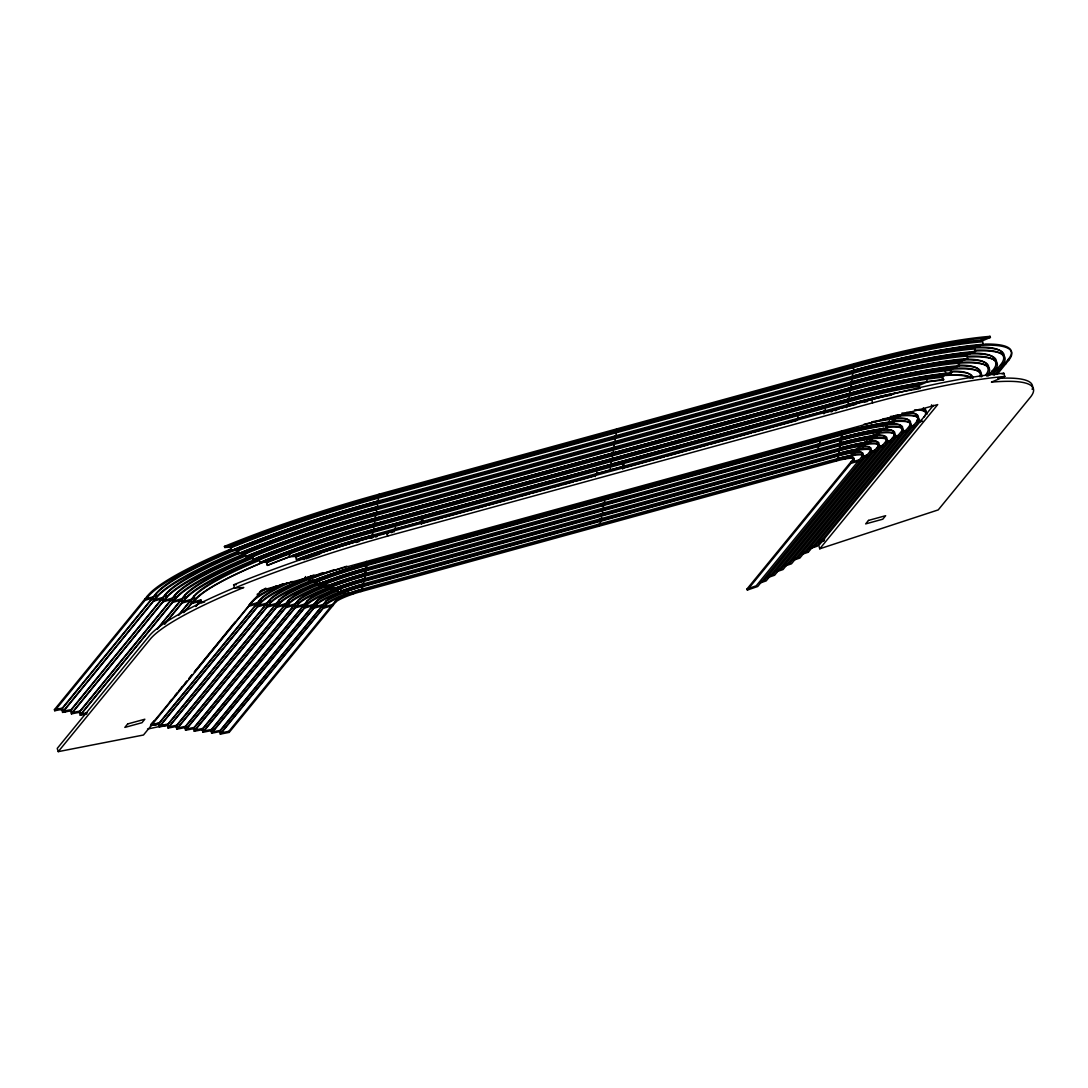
<?xml version="1.0" encoding="UTF-8"?>
<svg xmlns="http://www.w3.org/2000/svg" width="1088" height="1088" viewBox="0 0 1088 1088"><rect width="100%" height="100%" fill="white"/><g stroke="black" fill="none" stroke-linecap="round" stroke-linejoin="round"><path stroke-width="1.5" d="M235.022 550.025L233.553 550.637A196.996 30.138 -17.4 0 0 155.366 594.81L61.649 709.403L54.74 710.75L54.4 709.675L147.546 595.789A204.966 31.362 -17.4 0 1 228.902 549.834M54.74 710.75L147.873 596.863A204.966 31.362 -17.4 0 1 229.242 550.909L231.2 550.079M54.4 709.675L62.302 708.125L156.101 593.436A195.854 29.961 -17.4 0 1 232.546 550.079M62.302 708.125L63.254 711.158L157.053 596.455A195.854 29.961 -17.4 0 1 234.804 552.554L238.231 551.113M61.649 709.403L62.601 712.422L156.318 597.829A196.996 30.138 -17.4 0 1 234.518 553.656M63.254 711.158L71.155 709.607L165.621 594.102A186.755 28.574 -17.4 0 1 238.503 552.758M62.601 712.422L70.502 710.872L164.886 595.476A187.884 28.75 -17.4 0 1 239.469 553.357M71.155 709.607L72.094 712.613L166.559 597.108A186.755 28.574 -17.4 0 1 240.693 555.234L247.574 552.364M70.502 710.872L71.441 713.878L165.825 598.468A187.884 28.75 -17.4 0 1 240.407 556.349L245.303 554.295M72.094 712.613L79.995 711.062L175.127 594.755A177.643 27.173 -17.4 0 1 245.643 554.921M71.441 713.878L79.342 712.327L174.393 596.115A178.772 27.35 -17.4 0 1 245.358 556.036L246.786 555.438M79.995 711.062L80.92 714.041L176.052 597.72A177.643 27.173 -17.4 0 1 246.568 557.899L254.388 554.649M79.342 712.327L80.267 715.306L175.318 599.094A178.772 27.35 -17.4 0 1 246.282 559.014L254.116 555.764M157.27 628.796L184.62 595.367A168.531 25.786 -17.4 0 1 251.518 557.586M157.638 628.837L183.886 596.741A169.674 25.962 -17.4 0 1 251.233 558.702L253.137 557.899M234.178 587.86A215.37 32.953 -17.4 0 0 149.75 635.297L57.229 748.422L58.235 751.645L150.756 638.52A215.37 32.953 -17.4 0 1 243.78 587.506L234.614 588.037L233.607 584.814A232.465 35.564 -17.4 0 1 386.662 532.862L871.651 399.622A232.465 35.564 -17.4 0 1 1003.789 373.238L1004.795 376.462L991.44 382.119A215.37 32.953 -17.4 0 1 1029.751 397.99L938.237 509.891L819.767 548.787L818.747 545.564L933.477 405.294M164.614 623.9L185.545 598.318A168.531 25.786 -17.4 0 1 252.443 560.538L256.768 558.729M164.968 623.941L184.81 599.678A169.674 25.962 -17.4 0 1 252.158 561.653L259.937 558.416L263.187 558.226M178.582 614.938L194.099 595.966A159.419 24.385 -17.4 0 1 257.394 560.225L259.379 559.382M178.922 614.992L193.365 597.326A160.562 24.562 -17.4 0 1 257.108 561.34L259.474 560.334M183.763 612.653L192.277 602.235L200.845 599.882L201.756 602.779L204.612 601.99M185.164 611.402L194.29 600.25A160.562 24.562 -17.4 0 1 258.019 564.264L258.958 563.856M262.67 562.523L258.618 564.223A159.419 24.385 -17.4 0 0 195.35 599.964L192.617 603.31L191.366 599.311L182.798 601.664L181.873 598.713L173.318 601.066L172.38 598.101L163.812 600.454L162.874 597.448L154.319 599.801L153.367 596.782L144.799 599.134L145.139 600.209L152.633 598.155L153.585 601.174L162.139 598.822L163.078 601.814L171.646 599.461L172.584 602.439L181.138 600.086L182.063 603.038L190.631 600.685L191.542 603.595L200.11 601.242L195.826 606.492M195.731 606.125L200.845 599.882M151.123 724.037L154.496 720.569M169.524 702.182L171.673 699.557M174.896 695.626L177.031 693.002M179.18 690.377L182.403 686.433M184.552 683.808L186.701 681.183M188.85 678.558L192.073 674.614M194.222 671.99L235.008 622.105M187.095 681.17L150.525 725.465L158.834 723.819M189.23 678.545L192.454 674.614M194.602 671.99L250.974 603.065A105.903 16.198 -17.4 0 1 282.88 583.753M151.273 724.499L159.174 722.962L260.277 599.338A95.649 14.634 -17.4 0 1 287.382 582.692M292.291 581.454A96.791 14.81 -17.4 0 0 259.542 600.712L158.522 724.227L159.365 726.947L167.266 725.397L268.954 601.066A87.679 13.41 -17.4 0 1 303.756 581.414L311.073 578.422L306.163 578.707L298.806 581.726A96.791 14.81 -17.4 0 0 260.386 603.418L159.365 726.947M304.558 578.354L299.078 580.611A95.649 14.634 -17.4 0 0 261.12 602.058L160.018 725.682A1.387 1.102 60.7 0 0 160.018 726.199L159.678 726.254M159.174 722.962L160.018 725.655L167.919 724.132L269.688 599.706A86.537 13.246 -17.4 0 1 304.042 580.298L311.345 577.306L305.021 578.163M167.919 724.132L168.762 726.811L270.531 602.385A86.537 13.246 -17.4 0 1 304.885 582.978L311.25 580.366M168.246 727.219A7.766 6.202 60.7 0 0 168.11 728.076L176.011 726.539L278.365 601.392A78.567 12.022 -17.4 0 1 309.55 583.78A78.186 11.968 -17.4 0 1 316.812 580.815L311.902 581.101L304.586 584.093A87.679 13.41 -17.4 0 0 269.797 603.745L168.11 728.076L167.266 725.397M168.762 726.811L176.664 725.274L279.099 600.032A77.438 11.846 -17.4 0 1 309.835 582.665M176.664 725.274L177.494 727.913L279.929 602.67A77.438 11.846 -17.4 0 1 310.665 585.317A77.071 11.791 -17.4 0 1 316.989 582.719M176.011 726.539L176.841 729.178L279.194 604.044A78.567 12.022 -17.4 0 1 310.379 586.432A78.186 11.968 -17.4 0 1 317.179 583.644M177.494 727.913L185.395 726.376L288.483 600.318A68.326 10.458 -17.4 0 1 315.615 585.004M176.841 729.178L184.742 727.641L287.749 601.691A69.455 10.622 -17.4 0 1 315.33 586.119A69.197 10.581 -17.4 0 1 322.565 583.182L323.843 587.275L332.683 586.772M185.395 726.376L186.211 728.987L289.299 602.929A68.326 10.458 -17.4 0 1 316.431 587.615A68.068 10.418 -17.4 0 1 323.653 584.678A68.326 10.458 -17.4 0 1 365.187 570.955M184.742 727.641L185.558 730.252L288.565 604.289A69.455 10.622 -17.4 0 1 316.146 588.717A69.197 10.581 -17.4 0 1 323.381 585.779L328.304 585.494L329.106 588.064A60.18 9.207 -17.4 0 0 321.885 590.988M230.262 547.169L231.336 550.582L237.442 550.215L238.503 553.602L244.623 553.248A194.847 29.811 -17.4 0 1 375.904 509.007L377.862 506.614L376.802 503.241L378.76 500.847L854.08 370.26A217.6 33.293 -17.4 0 1 983.375 344.257L982.342 340.83A217.6 33.293 -17.4 0 0 853.019 366.846L377.686 497.434A217.627 33.293 -17.4 0 0 230.289 547.169L224.767 547.482L224.427 546.407A227.882 34.857 -17.4 0 1 379.114 494.197L854.434 363.623A227.854 34.857 -17.4 0 1 990.053 336.369L990.42 337.43L982.342 340.83M186.211 728.987L194.113 727.437L297.867 600.576A59.214 9.058 -17.4 0 1 321.368 587.302A59.065 9.03 -17.4 0 1 324.89 585.847M185.558 730.252L193.46 728.715L297.133 601.936A60.357 9.234 -17.4 0 1 321.096 588.418A60.18 9.207 -17.4 0 1 328.304 585.494M376.353 506.981L375.374 508.178A193.705 29.634 -17.4 0 0 244.909 552.133L241.835 552.31A199.403 30.505 -17.4 0 1 376.353 506.967L853.182 376.04A206.217 31.552 -17.4 0 1 975.446 351.41L974.426 348.01A206.217 31.552 -17.4 0 0 852.135 372.654L376.802 503.241M194.113 727.437L194.915 730.007L298.67 603.146A59.214 9.058 -17.4 0 1 322.184 589.873A59.065 9.03 -17.4 0 1 329.392 586.962M193.46 728.715L194.262 731.286L297.935 604.506A60.357 9.234 -17.4 0 1 321.898 590.988M975.487 351.397L966.511 355.164A194.834 29.811 -17.4 0 0 851.238 378.42L375.904 509.007L376.951 512.366L374.993 514.76A183.464 28.07 -17.4 0 0 251.804 556.24L245.67 556.607L244.623 553.248M194.915 730.007L202.817 728.47L307.238 600.794A50.075 7.657 -17.4 0 1 331.092 587.942M374.53 518.432L373.551 519.629A170.925 26.153 -17.4 0 0 259.23 558.103L256.156 558.28A176.623 27.023 -17.4 0 1 374.53 518.432L849.85 387.858L848.871 389.055L373.551 519.629L374.068 521.274L849.388 390.701A170.911 26.153 -17.4 0 1 949.878 370.355M194.262 731.286L202.164 729.735L306.503 602.154A51.204 7.834 -17.4 0 1 333.118 588.146M251.777 556.24L252.824 559.572L258.93 559.218L259.964 562.496L266.084 562.142A160.684 24.575 -17.4 0 1 373.157 526.143L375.115 523.763L374.082 520.472L376.04 518.078L851.36 387.491A183.437 28.057 -17.4 0 1 959.575 365.636L958.569 362.29L967.558 358.523L966.511 355.164M203.606 731L308.026 603.323A50.075 7.657 -17.4 0 1 335.131 589.206L340.095 588.921A40.99 6.27 -17.4 0 0 316.594 600.97L211.507 729.463L203.606 731L202.817 728.47M202.164 729.735L202.953 732.265L307.292 604.697A51.204 7.834 -17.4 0 1 334.846 590.308L338.15 590.118M945.418 372.232L945.934 373.878A165.213 25.282 -17.4 0 0 848.939 393.53L373.606 524.117L372.626 525.314A159.542 24.412 -17.4 0 0 266.37 561.041L265.921 561.204M372.667 529.761L371.688 530.958A147.954 22.63 -17.4 0 0 295.773 555.329L292.563 555.533A153.666 23.514 -17.4 0 1 372.667 529.761L847.987 399.187A153.734 23.514 -17.4 0 1 922.406 382.786L917.823 384.717A148.022 22.644 -17.4 0 0 847.022 400.384L371.688 530.958L372.191 532.576L847.525 401.989A148.022 22.644 -17.4 0 1 918.313 386.322M202.953 732.265L210.854 730.728L315.86 602.344A42.119 6.446 -17.4 0 1 337.933 590.743M371.715 535.378L370.75 536.574A136.612 20.903 -17.4 0 0 303.198 558.13L299.989 558.334A142.229 21.76 -17.4 0 1 371.729 535.378L848.558 404.437A149.165 22.821 -17.4 0 1 918.816 388.81M212.282 731.952L317.383 603.459A40.99 6.27 -17.4 0 1 340.87 591.41L345.889 591.11A31.892 4.882 -17.4 0 0 325.938 601.106L220.184 730.415L212.282 731.952L211.507 729.463M266.084 562.142L267.716 565.366A172.271 26.357 -17.4 0 1 289.721 556.811L295.46 556.444L296.48 559.667L302.899 559.246A137.768 21.08 -17.4 0 1 321.926 552.541A137.618 21.053 -17.4 0 1 371.28 537.418L373.238 535.024L372.218 531.801L374.177 529.407L849.497 398.82A160.657 24.575 -17.4 0 1 943.663 379.726L942.67 376.462L951.66 372.681L950.626 369.39A172.054 26.316 -17.4 0 0 849.415 389.885L374.082 520.472M211.643 733.217L316.649 604.833A42.119 6.446 -17.4 0 1 340.585 592.511L345.59 592.226A33.034 5.059 -17.4 0 0 325.203 602.48L219.545 731.68L211.643 733.217L210.854 730.728M220.184 730.415L220.959 732.863L326.713 603.554A31.892 4.882 -17.4 0 1 346.65 593.558L352.444 593.042M219.545 731.68L220.306 734.128L325.978 604.928A33.034 5.059 -17.4 0 1 346.365 594.674M220.959 732.863L228.861 731.313L335.267 601.202A22.78 3.482 -17.4 0 1 360.59 590.539L835.924 459.952A22.78 3.482 -17.4 0 1 853.427 458.864L853.754 459.938L747.347 590.05L747.007 588.975L853.414 458.864M372.681 537.785L371.239 538.166L370.75 536.574L393.652 530.291L394.618 529.094M220.306 734.128L229.187 732.387L335.607 602.276A22.78 3.482 -17.4 0 1 360.93 591.614L836.264 461.026A22.78 3.482 -17.4 0 1 853.767 459.938M871.733 421.886A92.317 14.117 -17.4 0 1 894.635 418.159L895.601 421.192A92.317 14.117 -17.4 0 0 843.662 431.963L368.329 562.537L366.37 564.93A80.92 12.376 -17.4 0 0 315.846 581.699L309.713 582.053L308.761 579.02L302.627 579.374A103.714 15.871 -17.4 0 1 311.481 575.933M421.886 517.167L423.232 521.465L395.937 528.972L394.182 531.121L385.587 533.474M895.601 421.192L886.584 424.986A80.92 12.376 -17.4 0 0 841.704 434.343L366.37 564.93L367.309 567.922L365.35 570.316A69.523 10.635 -17.4 0 0 322.932 584.338L316.785 584.691L315.846 581.699M317.642 583.467L323.204 583.222A68.381 10.458 -17.4 0 1 364.82 569.473L840.14 438.899A68.381 10.458 -17.4 0 1 877.241 431.079L877.717 432.548A68.326 10.458 -17.4 0 0 840.67 440.341L365.282 570.955L363.786 574.818A56.984 8.718 -17.4 0 0 330.29 585.806L327.202 585.997L326.74 584.514M366.275 573.267L364.317 575.647A58.113 8.894 -17.4 0 0 330.004 586.922L330.915 589.818L337.09 589.465A46.702 7.14 -17.4 0 1 363.27 580.938L838.603 450.364A46.716 7.14 -17.4 0 1 862.172 445.25L871.27 441.415L870.359 438.518L879.417 434.71L878.492 431.773A69.523 10.635 -17.4 0 0 840.684 439.729L365.35 570.316L366.275 573.267A69.523 10.635 -17.4 0 0 323.857 587.275M363.718 578.911L362.739 580.108A45.56 6.977 -17.4 0 0 337.375 588.35L334.288 588.526A51.272 7.847 -17.4 0 1 363.718 578.911L840.548 447.97A58.126 8.894 -17.4 0 1 871.257 441.429M870.346 438.518A58.126 8.894 -17.4 0 0 839.65 445.074L364.317 575.647L365.228 578.558L363.27 580.938L364.167 583.794L362.209 586.187A35.278 5.399 -17.4 0 0 344.23 591.954L337.987 592.307L337.09 589.465M862.172 445.237L863.056 448.093A46.716 7.14 -17.4 0 0 839.487 453.206L362.658 584.147L361.678 585.344A34.136 5.222 -17.4 0 0 344.515 590.838L341.387 591.015L340.938 589.601M853.89 451.955L854.76 454.743A35.278 5.399 -17.4 0 0 838.413 458.402L361.57 589.342L360.59 590.539L360.93 591.614L363.079 588.975L362.209 586.187L837.529 455.6A35.278 5.399 -17.4 0 1 853.89 451.955L863.056 448.093M421.45 524.375L421.423 519.982M423.232 521.465L421.478 523.627L430.794 521.057M614.91 435.921L613.931 437.118L614.462 438.804M614.013 441.687L613.034 442.884L613.564 444.557M613.102 447.44L612.122 448.623L612.653 450.296M612.19 453.152L611.211 454.349L611.728 455.981M420.947 522.784L594.878 475.007L595.857 473.81M595.408 475.837L597.176 473.688L624.471 466.181L623.125 461.883M611.266 458.823L610.286 460.02L610.803 461.652M610.327 464.481L609.348 465.678L609.851 467.282M610.694 469.975L609.878 466.507L611.837 464.114L610.817 460.863L612.775 458.47L611.742 455.178L613.7 452.785L612.666 449.466L614.611 447.073L613.564 443.727L615.522 441.334L614.462 437.947L616.42 435.554L615.346 432.14L617.114 429.991L616.774 428.917L614.815 431.31L615.346 433.01M622.676 469.091L622.649 464.698M624.471 466.181L622.717 468.343L633.583 465.351M604.479 497.61L603.5 498.807L603.976 500.303M605.989 497.257L604.03 499.637L604.969 502.629L603.01 505.022L603.935 507.974L601.977 510.367L602.888 513.264L600.93 515.658L601.827 518.5L599.869 520.894L600.753 523.695L598.59 526.32L599.243 524.049M603.459 502.996L602.48 504.193L602.942 505.662M602.426 508.327L601.446 509.524L601.909 510.979M601.378 513.618L600.399 514.814L600.848 516.242M600.318 518.867L599.338 520.064L599.774 521.451M797.082 418.526L796.103 419.723L622.186 467.5M824.35 406.613L825.697 410.91L798.388 418.404L796.634 420.566L765.571 429.094M823.902 413.821L823.398 412.23L824.378 411.033M825.697 410.91L823.929 413.059L826.771 412.284M848.926 393.543L847.946 394.74L372.626 525.314L373.13 526.946L848.463 396.358A159.446 24.398 -17.4 0 1 926.473 379.222A159.963 24.466 -17.4 0 1 941.95 377.386M847.987 399.187L847.008 400.384L847.525 401.989M817.428 449.276L817.754 450.35L818.938 448.909L818.013 445.958L819.971 443.578L819.468 438.546L818.502 439.742L818.965 441.238M840.929 408.394L846.6 406.83L848.558 404.437L847.552 401.214L849.497 398.82L848.477 395.57L850.435 393.176A172.054 26.316 -17.4 0 1 951.633 372.694M818.462 443.931L817.482 445.128L817.945 446.597M843.649 431.963L841.69 434.357L842.629 437.349L840.684 439.742L841.595 442.68L839.65 445.074L840.548 447.97L838.603 450.364L839.487 453.206L837.529 455.6L838.413 458.402L836.264 461.026L836.903 458.769A28.438 4.352 -17.4 0 1 846.41 456.47L848.844 456.022L843.594 458.116M877.254 431.079L881.77 429.175A74.079 11.329 -17.4 0 0 841.133 437.702L840.14 438.899L840.602 440.368M873.637 435.921A62.682 9.588 -17.4 0 0 840.099 443.034L839.106 444.244L363.786 574.818L364.235 576.273L839.569 445.686A56.984 8.718 -17.4 0 1 869.557 439.28L869.108 437.825L873.65 435.921L873.188 434.452M861.982 456.511L756.228 585.806L747.007 588.975M759.846 583.059L766.183 580.883L871.189 452.486A42.119 6.446 -17.4 0 0 859.343 450.01L852.054 453.098A33.034 5.059 -17.4 0 1 862.634 454.838L863.396 457.286L757.724 586.486L747.347 590.05M878.179 445.114L878.968 447.644L774.629 575.226L767.706 577.592M893.683 435.227L894.499 437.838L791.493 563.788L785.142 565.964M802.536 554.186L808.302 552.214L909.99 427.883A87.679 13.41 -17.4 0 0 896.471 421.491L891.249 421.954L884.095 424.973A78.186 11.968 -17.4 0 1 889.331 424.51A78.567 12.022 -17.4 0 1 902.183 429.121M810.043 548.651L816.694 546.366L917.714 422.851L916.858 420.131M819.767 548.787L937.706 404.586L261.895 590.24L143.48 735.012L58.235 751.645M988.149 376.013L993.018 370.056A186.755 28.574 -17.4 0 0 966.783 356.32M992.555 374.612L1000.647 364.711A195.854 29.961 -17.4 0 0 975.705 350.186M993.97 375.387L1002.048 365.486A196.996 30.138 -17.4 0 0 974.386 351.002M995.846 374.53L1008.263 359.339A204.966 31.362 -17.4 0 0 984.735 344.08M997.247 374.286L1008.603 360.414L1008.263 359.339M166.355 725.152L166.151 725.261A16.198 12.934 60.7 0 1 165.498 725.519L164.805 725.764M944.697 370.736L953.047 369.104A169.674 25.962 -17.4 0 1 981.662 376.883M941.338 375.469L940.44 375.836L942.045 375.401M1002.116 373.946L1003.789 373.238M894.499 437.838A69.455 10.622 -17.4 0 0 883.796 432.779A69.197 10.581 -17.4 0 0 878.574 433.269L877.758 430.658L883.483 428.223M877.458 438.355A60.18 9.207 -17.4 0 0 872.209 438.872L871.406 436.302L878.574 433.269M866.646 440.001L870.971 438.178A59.065 9.03 -17.4 0 1 876.221 437.662M869.326 440.096L872.209 438.872M857.33 446.828L864.566 443.754A50.075 7.657 -17.4 0 1 877.567 446.869L773.146 574.546L769.678 575.729M860.023 446.896L865.803 444.448A51.204 7.834 -17.4 0 1 878.968 447.644M861.995 456.511A31.892 4.882 -17.4 0 0 851.564 454.852L850.802 452.404L858.106 449.317A40.99 6.27 -17.4 0 1 869.788 451.71L764.687 580.203L761.233 581.386M850.068 455.491L844.016 458.034L844.438 459.095L854.76 454.743M228.874 549.834L231.363 548.801M234.491 553.67L238.952 551.806M251.491 557.586L252.933 556.988M224.427 546.407L230.547 546.054A216.485 33.116 -17.4 0 1 377.155 496.59L852.475 366.017A216.458 33.116 -17.4 0 1 981.063 340.15L990.08 336.355M974.426 348.01L983.416 344.243M965.274 354.47L969.762 352.58A199.376 30.505 -17.4 0 0 851.686 376.394L850.694 377.59L375.374 508.178L375.89 509.85L851.224 379.277A193.691 29.634 -17.4 0 1 965.763 356.157L965.274 354.47A193.691 29.634 -17.4 0 0 850.707 377.59L851.224 379.277M957.331 361.597L957.862 363.256A182.294 27.894 -17.4 0 0 850.313 384.989L849.796 383.343A182.294 27.894 -17.4 0 1 957.304 361.61L961.833 359.706A187.993 28.764 -17.4 0 0 850.775 382.133L849.796 383.343L374.462 513.917A182.322 27.894 -17.4 0 0 252.076 555.138L249.002 555.315A188.02 28.764 -17.4 0 1 375.455 512.72M950.626 369.39L959.616 365.622M848.463 396.358L847.946 394.74A159.446 24.398 -17.4 0 1 925.97 377.604A159.963 24.466 -17.4 0 1 941.433 375.768L945.934 373.878M295.474 556.444A149.097 22.807 -17.4 0 1 372.218 531.787L847.552 401.214A149.165 22.821 -17.4 0 1 919.061 385.397L927.33 381.929A159.963 24.466 -17.4 0 1 942.793 380.093L943.69 379.712M918.027 386.444L917.823 384.717M882.409 418.975A91.174 13.954 -17.4 0 1 893.398 417.466L897.926 415.575A96.873 14.824 -17.4 0 0 890.256 416.527M894.649 418.159L903.666 414.365M312.582 579.251L313.058 580.774L316.118 580.584A79.778 12.199 -17.4 0 1 365.84 564.087L841.16 433.514A79.778 12.199 -17.4 0 1 885.333 424.293L889.862 422.389L889.386 420.879M878.492 431.773L887.522 427.978L886.584 424.986M860.921 444.557L865.477 442.639A51.272 7.847 -17.4 0 0 839.038 448.324L838.059 449.534L362.739 580.108L363.188 581.536L838.508 450.949A45.574 6.977 -17.4 0 1 861.37 445.985L860.921 444.557A45.574 6.977 -17.4 0 0 838.073 449.521L838.508 450.949M852.625 451.262L857.235 449.33A39.862 6.093 -17.4 0 0 837.978 453.574L836.998 454.77L361.678 585.344L362.114 586.745L837.434 456.171A34.136 5.222 -17.4 0 1 853.06 452.662L852.625 451.262A34.136 5.222 -17.4 0 0 836.998 454.77L837.434 456.171M262.317 562.455L263.282 562.061M263.01 562.387L264.262 561.653M263.704 562.102L265.241 561.258M258.237 558.117L259.706 557.518M264.765 561.666L265.744 561.054M816.503 545.782L811.186 547.713M344.23 591.954L345.1 594.742L352.77 594.116M819.998 541.035L823.426 539.349M818.938 542.586L823.956 540.872M811.172 547.074L815.198 545.686L916.3 422.062A95.649 14.634 -17.4 0 0 901.571 415.099C896.811 414.678 882.45 419.941 894.418 418.118M803.352 552.718L806.806 551.534L908.575 427.094A86.537 13.246 -17.4 0 0 895.247 420.798L891.725 421.07M794.947 558.525L798.415 557.342L900.837 432.099A77.438 11.846 -17.4 0 0 888.91 426.455A77.071 11.791 -17.4 0 0 886.081 426.673M793.56 560.198L799.898 558.022L902.251 432.874A78.567 12.022 -17.4 0 0 890.147 427.162A78.186 11.968 -17.4 0 0 886.298 427.475M785.958 564.495L789.997 563.108L893.098 437.05A68.326 10.458 -17.4 0 0 882.572 432.086A68.068 10.418 -17.4 0 0 877.336 432.562L876.52 429.964M777.539 570.234L781.578 568.847L885.333 441.973A59.214 9.058 -17.4 0 0 876.207 437.675M777.294 571.499L783.061 569.527L886.747 442.762A60.357 9.234 -17.4 0 0 877.445 438.369M819.726 541.96L824.201 540.45M823.643 539.267L824.636 539.131M810.723 547.876L809.798 548.175M166.627 724.894L167.838 724.635M166.423 724.962L160.004 726.199M230.547 546.054L231.078 547.767A216.485 33.116 -17.4 0 1 377.699 498.29L853.019 367.73A216.458 33.116 -17.4 0 1 981.607 341.85L981.104 340.136M238.272 550.8A205.102 31.375 -17.4 0 1 376.802 504.084L852.122 373.51L851.591 371.824L852.57 370.627A210.773 32.246 -17.4 0 1 977.65 345.44L973.189 347.317L973.719 349.003A205.074 31.375 -17.4 0 0 852.122 373.51M252.062 555.138L252.579 556.798A182.322 27.894 -17.4 0 1 374.993 515.576L850.313 385.002M823.398 412.23L846.07 406.001A136.585 20.89 -17.4 0 1 891.711 395.026M1002.674 363.46L1005.53 362.685L1005.87 363.759L1001.368 364.997M371.28 537.418L379.862 535.051M381.29 534.657L384.159 533.868M432.344 520.635L443.224 517.643M444.774 517.222L474.286 509.116M475.837 508.694L486.703 505.702M488.254 505.281L506.899 500.154M508.45 499.732L517.766 497.175M519.316 496.74L530.182 493.762M531.746 493.326L550.378 488.213M551.929 487.778L561.245 485.221M562.795 484.799L573.675 481.807M575.226 481.386L593.858 476.258M635.134 464.93L664.646 456.824M666.196 456.389L677.062 453.41M678.613 452.975L708.125 444.87M709.675 444.448L720.542 441.47M722.092 441.034L751.604 432.929M753.154 432.507L764.021 429.515M828.186 411.89L839.514 408.775M375.537 536.996L376.965 536.602M386.988 533.841L388.416 533.446M391.286 532.671L392.714 532.277M830.987 411.876L832.402 411.482M835.23 410.706L836.645 410.312M995.058 368.846L997.914 368.057M234.614 588.037A232.465 35.564 -17.4 0 1 387.668 536.085L872.658 402.846A232.465 35.564 -17.4 0 1 1004.795 376.462M992.174 370.804L999.314 368.832M987.428 374.19L990.284 373.402M987.414 375.36L991.685 374.19L994.432 370.845A187.884 28.75 -17.4 0 0 968.034 357.014M918.422 421.138L921.278 420.349M248.241 606.41L256.809 604.058L257.652 606.764L266.22 604.411L267.063 607.09L275.618 604.751L276.447 607.39L285.015 605.037L285.831 607.648L294.399 605.295L295.202 607.866L303.77 605.513L304.558 608.042L313.126 605.69L313.902 608.178L322.47 605.826L323.231 608.274L332.874 605.622L332.534 604.547L323.966 606.9L323.204 604.452L314.636 606.805L313.861 604.316L305.293 606.669L304.504 604.139L295.936 606.492L295.134 603.922L286.566 606.274L285.75 603.663L277.182 606.016L276.352 603.378L267.784 605.73L266.954 603.051L258.386 605.404L257.543 602.684L248.975 605.037L251.709 601.691A104.761 16.021 -17.4 0 1 252.158 601.174M918.408 422.307L922.692 421.124M910.71 426.197L913.566 425.422M909.269 427.761L914.967 426.197M902.986 431.229L905.842 430.454M901.544 432.793L907.242 431.229M895.247 436.234L898.103 435.445M892.378 438.178L899.518 436.22M886.081 441.578L890.351 440.409M886.054 442.748L891.766 441.184M878.315 446.502L882.599 445.332M876.874 448.066L884 446.107M870.55 451.384L874.834 450.214M870.522 452.567L876.234 450.99M862.757 456.226L867.041 455.056M862.743 457.409L868.455 455.831M859.248 459.857L850.68 462.21L851.02 463.284L860.649 460.632M810.098 548.488L810.859 548.311M811.308 440.314L819.468 438.546M147.533 729.069L162.302 725.9M843.866 459.204L852.829 455.532A33.034 5.059 -17.4 0 1 863.396 457.286M159.406 723.697L158.875 723.806A2.176 1.741 60.7 0 0 159.433 723.806M80.92 714.041L87.339 712.79M80.267 715.306L85.204 714.34M85.707 714.245L86.686 714.054M158.25 724.282L151.15 725.546M154.374 724.934L157.665 724.322A6.827 5.454 60.7 0 1 158.086 724.282M946.315 368.832L947.022 368.764M940.753 375.809L941.691 375.428M952.517 362.862L953.591 362.766M941.27 375.768L942.738 375.333M941.378 375.754L942.793 380.093M941.678 375.727L946.138 375.074M948.083 368.669L951.81 368.397A168.531 25.786 -17.4 0 1 980.043 376.829M942.344 375.673L946.805 375.034A160.562 24.562 -17.4 0 1 972.291 378.053M955.686 362.603L956.366 362.549M957.943 363.229L959.29 363.134A178.772 27.35 -17.4 0 1 986.802 376.162M266.859 562.659A160.154 24.507 -17.4 0 1 288.864 554.105L290.21 554.023M295.773 555.329L296.48 556.92M304.096 559.694L303.198 558.13M895.655 418.812C883.674 420.634 898.062 415.385 902.809 415.793A96.791 14.81 -17.4 0 1 917.714 422.851M234.668 549.29L237.728 549.114A205.102 31.375 -17.4 0 1 376.271 502.398L851.591 371.824A205.074 31.375 -17.4 0 1 973.162 347.33M305.483 576.558L305.973 578.095L309.033 577.918A91.174 13.954 -17.4 0 1 322.864 572.655M233.607 584.814L236.463 584.65M157.855 723.275L157.91 723.275A1.605 1.278 60.7 0 1 158.834 723.479M58.983 708.778L60.738 709.58M61.866 710.097L63.104 710.668M63.852 711.035L65.552 711.838M807.473 551.426L807.5 551.494A2.162 2.108 -66.1 0 0 807.187 550.868M158.889 725.043L158.916 725.111A2.761 2.217 60.7 0 0 158.644 724.499M168.327 725.818L168.178 725.41A6.229 4.978 60.7 0 0 167.878 724.703M949.906 370.342L949.389 368.696L953.89 366.806A176.61 27.023 -17.4 0 0 849.864 387.845M925.983 377.59L927.33 381.929M919.074 385.397L920.081 388.62M893.411 417.466L893.887 418.975A91.174 13.954 -17.4 0 0 864.076 424.225M885.346 424.293L885.809 425.789A79.778 12.199 -17.4 0 0 841.636 435.01L366.302 565.597A79.778 12.199 -17.4 0 0 316.594 582.08L316.118 580.584M871.651 399.622L872.658 402.846M853.019 367.73L852.475 366.017L854.434 363.623L854.774 364.698L853.019 366.86L854.08 370.26L852.122 372.654L853.182 376.04L851.224 378.434L852.285 381.779L850.326 384.173L374.993 514.76L376.04 518.078M849.388 390.701L848.871 389.055A170.911 26.153 -17.4 0 1 949.362 368.71M865.014 441.918L865.803 444.448M846.573 407.592L846.07 406.001L847.049 404.804A142.297 21.774 -17.4 0 1 895.886 393.108M858.568 447.508L859.357 449.997M841.663 430.807L841.119 437.702M839.623 441.565L840.086 443.047M839.569 445.686L839.106 444.244A56.984 8.718 -17.4 0 1 869.108 437.825M797.042 414.106L798.388 418.404M816.136 544.598L816.694 546.366M814.966 544.952L815.198 545.673A1.387 1.346 -66.1 0 1 815.538 546.108M595.83 469.39L597.176 473.688M594.878 475.007L595.381 476.598M394.59 524.674L395.937 528.972M393.652 530.291L394.142 531.882M377.686 498.304L377.155 496.604L379.114 494.21L379.454 495.285L377.686 497.434L378.76 500.847A217.627 33.293 -17.4 0 0 231.363 550.569M386.662 532.862L387.668 536.085M376.802 504.098L376.271 502.398L377.25 501.201A210.8 32.246 -17.4 0 0 234.695 549.29M374.979 515.576L374.462 513.917L375.442 512.72L852.285 381.779A194.834 29.811 -17.4 0 1 967.518 358.537M366.343 561.381L365.282 570.955M351.778 593.259L352.118 594.334M348.119 592.049L348.554 593.45L351.383 592.47A28.438 4.352 -17.4 0 1 361.57 589.342M344.515 590.838L344.95 592.239A34.136 5.222 -17.4 0 1 362.114 586.745M337.375 588.35L337.824 589.778A45.56 6.977 -17.4 0 1 363.188 581.536M334.043 587.778L334.846 590.308M335.267 601.202L335.607 602.276M330.29 585.806L330.738 587.262A56.984 8.718 -17.4 0 1 364.249 576.259M322.837 582.066L323.666 584.691M325.938 601.106L326.713 603.554M319.654 581.903L320.13 583.399A74.079 11.329 -17.4 0 1 365.799 568.276L842.629 437.349A80.92 12.376 -17.4 0 1 887.509 427.978M325.203 602.48L325.978 604.928M316.594 600.97L317.383 603.459M309.033 577.918L309.509 579.428A91.174 13.954 -17.4 0 1 346.895 566.209M315.86 602.344L316.649 604.833M307.238 600.794L308.026 603.323M306.503 602.154L307.292 604.697M289.721 556.811L288.701 553.588A172.271 26.357 -17.4 0 0 266.696 562.142M297.867 600.576L298.67 603.146M297.133 601.936L297.935 604.506M288.483 600.318L289.299 602.929M287.749 601.691L288.565 604.289M279.099 600.032L279.929 602.67M267.716 565.366L266.356 561.041L263.296 561.218A165.24 25.282 -17.4 0 1 373.606 524.117M278.365 601.392L279.194 604.044M263.704 560.891L264.044 561.966M259.216 558.103L259.719 559.749A170.925 26.153 -17.4 0 1 374.068 521.274M269.688 599.706L270.531 602.385M268.954 601.066L269.797 603.745M260.277 599.338L261.12 602.058M244.895 552.133L245.412 553.819A193.705 29.634 -17.4 0 1 375.904 509.85M259.542 600.712L260.386 603.418M237.728 549.114L238.258 550.8M194.099 595.966L195.35 599.964M193.365 597.326L194.29 600.25M228.861 731.313L229.187 732.387M184.62 595.367L185.545 598.318M183.886 596.741L184.81 599.678M175.127 594.755L176.052 597.72M174.393 596.115L175.318 599.094M165.621 594.102L166.559 597.108M164.886 595.476L165.825 598.468M156.101 593.436L157.053 596.455M155.366 594.81L156.318 597.829M147.546 595.789L147.873 596.863M168.259 727.07L168.273 727.11A2.162 1.727 60.7 0 1 168.191 725.75M997.927 378.366A215.37 32.953 -17.4 0 1 1032.158 389.368M253.232 600.073A104.761 16.021 -17.4 0 1 276.039 586.01M259.787 591.736A104.761 16.021 -17.4 0 1 265.785 588.159M309.822 582.665A77.071 11.791 -17.4 0 1 315.234 580.448M315.602 585.004A68.068 10.418 -17.4 0 1 321.436 582.624M257.122 594.361A105.903 16.198 -17.4 0 1 266.655 588.622M877.758 430.658A69.197 10.581 -17.4 0 1 882.994 430.168A69.455 10.622 -17.4 0 1 894.173 434.561M871.393 436.302A60.18 9.207 -17.4 0 1 876.656 435.785M850.789 452.404A31.892 4.882 -17.4 0 1 861.696 453.193M918.68 409.469A104.761 16.021 -17.4 0 1 924.025 417.003M931.396 405.171A113.873 17.422 -17.4 0 1 932.919 406.395M923.29 408.313A104.761 16.021 -17.4 0 1 924.786 410.611M906.726 412.23A95.649 14.634 -17.4 0 1 916.939 416.024M894.404 418.118A86.537 13.246 -17.4 0 1 909.024 422.076M885.251 424.034A77.071 11.791 -17.4 0 1 888.094 423.803A77.438 11.846 -17.4 0 1 901.177 426.482M878.587 429.733A68.068 10.418 -17.4 0 1 879.254 429.665M881.756 429.474A68.326 10.458 -17.4 0 1 893.343 432.072M876.207 435.05A59.214 9.058 -17.4 0 1 885.414 437.811M869.734 440.64A50.075 7.657 -17.4 0 1 877.458 443.183M858.786 446.624A40.99 6.27 -17.4 0 1 869.584 447.494M862.39 447.046A42.119 6.446 -17.4 0 1 870.713 449.589M865.368 441.878A51.204 7.834 -17.4 0 1 878.533 444.625M876.642 435.798A60.357 9.234 -17.4 0 1 886.162 439.892M895.642 418.812A87.679 13.41 -17.4 0 1 910.194 423.572M901.952 413.086A96.791 14.81 -17.4 0 1 918.014 418.336M914.546 409.89A105.903 16.198 -17.4 0 1 927.071 414.093M923.127 408.272A105.903 16.198 -17.4 0 1 925.834 413.059M931.559 405.334A115.015 17.598 -17.4 0 1 932.797 405.878M979.812 345.331A204.966 31.362 -17.4 0 1 1008.603 360.414M958.025 362.454A177.643 27.173 -17.4 0 1 985.388 375.387M974.753 347.167A195.854 29.961 -17.4 0 1 1002.742 354.878M968.293 353.219A186.755 28.574 -17.4 0 1 994.718 359.244M964.063 359.19A177.643 27.173 -17.4 0 1 986.966 364.97M957.481 365.187A168.531 25.786 -17.4 0 1 979.363 371.266M950.137 371.919A160.562 24.562 -17.4 0 1 973.08 378.23M958.759 365.881A169.674 25.962 -17.4 0 1 980.737 373.932M963.098 359.938A178.772 27.35 -17.4 0 1 988.516 368.37M969.558 353.913A187.884 28.75 -17.4 0 1 996.05 363.542M976.018 347.861A196.996 30.138 -17.4 0 1 1004.02 357.15M945.771 375.455A159.446 24.398 -17.4 0 1 970.537 378.012M950.885 371.171A159.419 24.385 -17.4 0 1 971.652 377.495M889.848 422.402A85.476 13.083 -17.4 0 0 842.153 432.317L366.819 562.904A85.476 13.083 -17.4 0 0 313.058 580.774M899.735 392.36A142.297 21.774 -17.4 0 1 901 392.129M990.379 337.443A227.854 34.857 -17.4 0 0 854.774 364.698L379.454 495.285A227.882 34.857 -17.4 0 0 224.794 547.482M958.542 362.304A183.437 28.057 -17.4 0 0 850.326 384.173L851.36 387.491L849.402 389.885L850.435 393.176L375.115 523.763A172.067 26.33 -17.4 0 0 259.978 562.496M942.643 376.475A160.657 24.575 -17.4 0 0 848.49 395.57L373.157 526.143L374.177 529.407A160.684 24.575 -17.4 0 0 267.118 565.406M846.6 406.83A137.727 21.066 -17.4 0 1 855.698 404.382M864.62 402.111A137.727 21.066 -17.4 0 1 867.544 401.377M879.403 434.724A69.523 10.635 -17.4 0 0 841.609 442.68L364.766 573.621A62.682 9.588 -17.4 0 0 327.202 585.997M895.356 415.398A103.714 15.871 -17.4 0 1 903.652 414.378M341.387 591.015A39.848 6.093 -17.4 0 1 362.658 584.147M296.276 556.934A147.954 22.63 -17.4 0 1 372.191 532.576M288.878 554.105A159.392 24.385 -17.4 0 1 373.143 526.932M237.47 550.215A206.244 31.552 -17.4 0 1 376.802 503.227M238.53 553.602A206.244 31.552 -17.4 0 1 377.862 506.614M245.684 556.594A194.847 29.811 -17.4 0 1 376.965 512.353M252.838 559.572A183.464 28.07 -17.4 0 1 376.04 518.065M258.958 559.205A172.067 26.33 -17.4 0 1 374.082 520.458M296.48 559.667A149.097 22.807 -17.4 0 1 373.238 535.01M309.713 582.053A92.317 14.13 -17.4 0 1 368.329 562.537M316.785 584.691A80.92 12.376 -17.4 0 1 367.309 567.922M330.915 589.818A58.113 8.894 -17.4 0 1 365.228 578.544M337.987 592.307A46.702 7.14 -17.4 0 1 364.167 583.794M345.1 594.742A35.278 5.399 -17.4 0 1 363.079 588.975M308.761 579.02A92.317 14.13 -17.4 0 1 334.342 569.636M305.973 578.095A96.873 14.824 -17.4 0 1 314.119 574.926M305.986 558.892A136.612 20.903 -17.4 0 1 319.94 553.982M356.048 542.49A136.612 20.903 -17.4 0 1 359.122 541.593M165.539 724.608A6.406 5.114 60.7 0 1 166.342 724.703M807.609 551.589A7.766 7.562 -66.1 0 1 808.302 552.214M127.69 723.928L124.834 727.41L141.97 722.718L144.826 719.222L127.69 723.928M868.51 520.404L865.654 523.899L882.79 519.194L885.646 515.698L868.51 520.404"/></g></svg>
